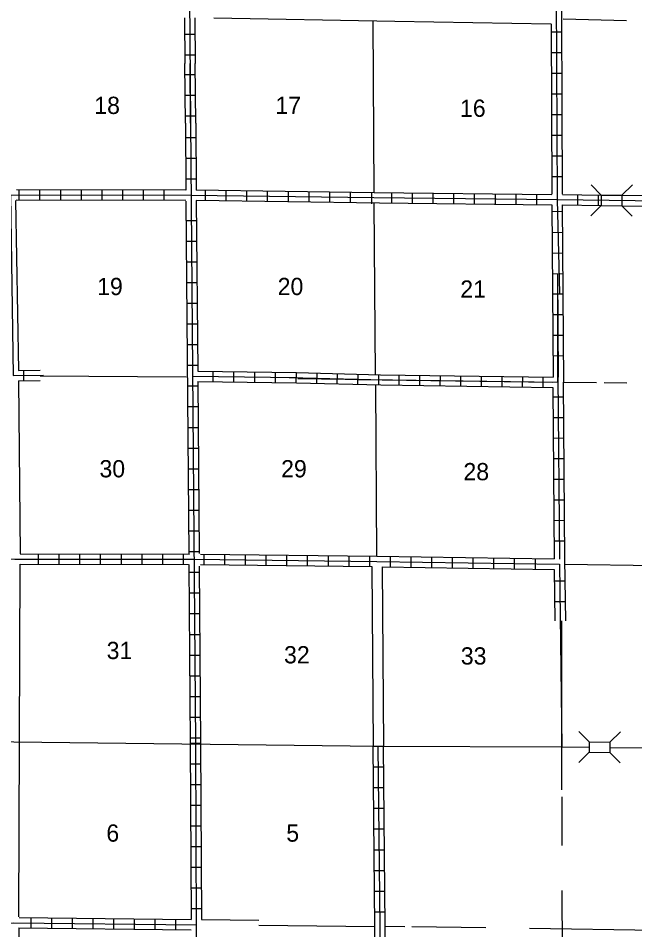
# Model space of a CAD drawing. Extents: x 1592874 to 2162085, y 16166019 to 16654790.
# Drawn here: x 1776617 to 1794488, y 16400792 to 16427213 of the extents above; entities that cross this region are included whole.
import ezdxf

# ---------------------------------------------------------------- set-up
doc = ezdxf.new("R2010")
doc.units = 0
for name, color, linetype in [('L11', 7, 'Continuous'), ('L13', 7, 'Continuous'), ('L14', 7, 'Continuous'), ('L18', 7, 'Continuous'), ('L3', 7, 'Continuous'), ('L8', 7, 'Continuous'), ('L9', 7, 'Continuous')]:
    doc.layers.add(name, color=color, linetype=linetype)

msp = doc.modelspace()

# ---------------------------------------------------------------- linework, layer by layer
at = {"layer": 'L11'}
for p, q in [((1782283, 16427222), (1787530, 16427128)), ((1787530, 16427128), (1792057, 16427047)), ((1776621, 16416705), (1776671, 16411688)), ((1776638, 16401163), (1776671, 16411388)), ((1786862, 16411321), (1786904, 16406113)), ((1787162, 16411313), (1787204, 16406113)), ((1781929, 16401088), (1783593, 16401071))]:
    msp.add_line(p, q, dxfattribs=at)
at = {"layer": 'L13'}
for p, q in [((1786937, 16422161), (1786904, 16427141)), ((1792412, 16427196), (1794247, 16427145)), ((1786971, 16416884), (1786937, 16421865)), ((1777250, 16416847), (1781487, 16416821)), ((1787012, 16411624), (1786979, 16416591)), ((1792420, 16416663), (1793374, 16416655)), ((1793598, 16416655), (1794261, 16416646)), ((1792456, 16411389), (1796026, 16411337)), ((1792370, 16404844), (1792370, 16409751)), ((1792379, 16403238), (1792379, 16404644)), ((1792396, 16398289), (1792387, 16401930)), ((1783594, 16400921), (1786954, 16400888)), ((1787821, 16400880), (1787254, 16400888)), ((1790171, 16400846), (1788029, 16400880)), ((1797512, 16400737), (1791437, 16400830))]:
    msp.add_line(p, q, dxfattribs=at)
at = {"layer": 'L18'}
for p, q in [((1793512, 16422088), (1793220, 16422388)), ((1794112, 16422080), (1794420, 16422380)), ((1793512, 16422088), (1793512, 16421788)), ((1793512, 16422088), (1794112, 16422080)), ((1794112, 16422080), (1794112, 16421780)), ((1793512, 16421788), (1793212, 16421488)), ((1793512, 16421788), (1794112, 16421780)), ((1794112, 16421780), (1794412, 16421480)), ((1793162, 16406238), (1792870, 16406538)), ((1793762, 16406230), (1794070, 16406530)), ((1793162, 16406238), (1793162, 16405938)), ((1793162, 16406238), (1793762, 16406230)), ((1793762, 16406230), (1793762, 16405930)), ((1793162, 16405938), (1792862, 16405638)), ((1793162, 16405938), (1793762, 16405930)), ((1793762, 16405930), (1794062, 16405630))]:
    msp.add_line(p, q, dxfattribs=at)
at = {"layer": 'L3'}
for points in [[(1771488, 16406313), (1776488, 16406238), (1787054, 16406113), (1792370, 16406096), (1793170, 16406088)], [(1793770, 16406080), (1802862, 16405988), (1808145, 16405955), (1811312, 16405955)]]:
    msp.add_lwpolyline(points, dxfattribs=at)
at = {"layer": 'L8'}
for p, q in [((1781512, 16436955), (1781754, 16406205)), ((1781437, 16427221), (1781448, 16425897)), ((1781737, 16427222), (1781748, 16425900)), ((1781446, 16426755), (1781746, 16426755)), ((1792070, 16426822), (1792370, 16426822)), ((1792070, 16426222), (1792370, 16426222)), ((1781446, 16426155), (1781746, 16426155)), ((1781463, 16424172), (1781448, 16425897)), ((1781613, 16424173), (1781598, 16425898)), ((1781763, 16424175), (1781748, 16425900)), ((1781737, 16425572), (1781439, 16425569)), ((1792070, 16425621), (1792370, 16425621)), ((1781742, 16424975), (1781444, 16424973)), ((1792070, 16425021), (1792370, 16425021)), ((1781747, 16424378), (1781449, 16424376)), ((1792079, 16424421), (1792379, 16424421)), ((1781463, 16424172), (1781479, 16422230)), ((1781763, 16424175), (1781779, 16422230)), ((1781462, 16423755), (1781762, 16423755)), ((1792079, 16423821), (1792379, 16423821)), ((1781471, 16423155), (1781771, 16423155)), ((1792079, 16423221), (1792379, 16423221)), ((1781479, 16422555), (1781779, 16422555)), ((1792087, 16422621), (1792387, 16422621)), ((1776638, 16422246), (1776638, 16421946)), ((1777238, 16422246), (1777238, 16421946)), ((1777838, 16422246), (1777838, 16421946)), ((1778438, 16422246), (1778438, 16421946)), ((1779038, 16422238), (1779038, 16421938)), ((1779638, 16422238), (1779638, 16421938)), ((1780238, 16422238), (1780238, 16421938)), ((1780838, 16422238), (1780838, 16421938)), ((1782037, 16422230), (1782037, 16421930)), ((1782637, 16422221), (1782637, 16421921)), ((1783237, 16422213), (1783237, 16421913)), ((1783837, 16422205), (1783837, 16421905)), ((1784437, 16422196), (1784437, 16421896)), ((1785037, 16422188), (1785037, 16421888)), ((1785637, 16422180), (1785637, 16421880)), ((1786237, 16422171), (1786237, 16421871)), ((1786855, 16422138), (1786855, 16421838)), ((1787437, 16422155), (1787437, 16421855)), ((1788037, 16422155), (1788037, 16421855)), ((1788637, 16422146), (1788637, 16421846)), ((1789237, 16422138), (1789237, 16421838)), ((1789837, 16422130), (1789837, 16421830)), ((1790437, 16422121), (1790437, 16421821)), ((1791037, 16422121), (1791037, 16421821)), ((1791637, 16422113), (1791637, 16421813)), ((1792837, 16421796), (1792837, 16422096)), ((1793437, 16421788), (1793437, 16422088)), ((1781479, 16421913), (1781562, 16411680)), ((1781779, 16421930), (1781821, 16416988)), ((1792087, 16421613), (1792387, 16421621)), ((1781487, 16421355), (1781787, 16421355)), ((1792104, 16421005), (1792404, 16421013)), ((1781487, 16420755), (1781787, 16420755)), ((1792087, 16420405), (1792387, 16420413)), ((1781496, 16420155), (1781796, 16420155)), ((1792104, 16419805), (1792404, 16419813)), ((1781496, 16419555), (1781796, 16419555)), ((1792403, 16419213), (1792105, 16419211)), ((1781504, 16418955), (1781804, 16418955)), ((1792407, 16418617), (1792108, 16418615)), ((1781512, 16418355), (1781812, 16418355)), ((1792411, 16418020), (1792112, 16418018)), ((1781512, 16417755), (1781812, 16417755)), ((1792414, 16417423), (1792116, 16417421)), ((1776779, 16416705), (1776779, 16417005)), ((1781521, 16417155), (1781821, 16417155)), ((1781821, 16416988), (1784679, 16416946)), ((1782271, 16416680), (1782271, 16416980)), ((1782871, 16416671), (1782871, 16416971)), ((1783471, 16416663), (1783471, 16416963)), ((1781671, 16416838), (1784679, 16416796)), ((1784071, 16416655), (1784071, 16416955)), ((1784071, 16416813), (1786833, 16416737)), ((1784671, 16416946), (1784663, 16416648)), ((1784679, 16416946), (1787121, 16416880)), ((1785268, 16416929), (1785259, 16416631)), ((1785864, 16416913), (1785856, 16416615)), ((1786458, 16416888), (1786454, 16416590)), ((1786456, 16416739), (1792117, 16416663)), ((1787059, 16416888), (1787055, 16416590)), ((1787121, 16416880), (1792119, 16416813)), ((1787651, 16416872), (1787647, 16416574)), ((1788248, 16416864), (1788244, 16416566)), ((1788844, 16416856), (1788840, 16416558)), ((1789441, 16416848), (1789437, 16416550)), ((1790037, 16416840), (1790033, 16416542)), ((1790634, 16416832), (1790630, 16416534)), ((1791230, 16416824), (1791226, 16416526)), ((1791827, 16416816), (1791823, 16416518)), ((1792261, 16416826), (1792304, 16411537)), ((1781521, 16416555), (1781821, 16416555)), ((1781821, 16416688), (1784679, 16416646)), ((1781821, 16416688), (1781862, 16411696)), ((1784679, 16416646), (1787129, 16416588)), ((1787129, 16416588), (1792112, 16416513)), ((1792112, 16416513), (1792154, 16411543)), ((1792412, 16416663), (1792454, 16411538)), ((1792415, 16416230), (1792117, 16416228)), ((1781529, 16415955), (1781829, 16415955)), ((1792420, 16415634), (1792121, 16415631)), ((1781529, 16415355), (1781829, 16415355)), ((1792425, 16415037), (1792126, 16415035)), ((1781537, 16414755), (1781837, 16414755)), ((1792429, 16414441), (1792131, 16414438)), ((1781546, 16414155), (1781846, 16414155)), ((1792434, 16413844), (1792136, 16413842)), ((1781546, 16413555), (1781846, 16413555)), ((1792439, 16413247), (1792141, 16413245)), ((1781554, 16412955), (1781854, 16412955)), ((1792444, 16412651), (1792146, 16412648)), ((1781554, 16412355), (1781854, 16412355)), ((1792449, 16412054), (1792150, 16412052)), ((1777196, 16411688), (1777196, 16411388)), ((1777796, 16411688), (1777796, 16411388)), ((1778396, 16411688), (1778396, 16411388)), ((1778996, 16411688), (1778996, 16411388)), ((1779596, 16411680), (1779596, 16411380)), ((1780196, 16411680), (1780196, 16411380)), ((1780796, 16411680), (1780796, 16411380)), ((1781396, 16411680), (1781396, 16411380)), ((1781562, 16411755), (1781862, 16411755)), ((1781996, 16411680), (1781996, 16411380)), ((1782596, 16411671), (1782596, 16411371)), ((1783196, 16411663), (1783196, 16411363)), ((1783796, 16411655), (1783796, 16411355)), ((1784396, 16411646), (1784396, 16411346)), ((1784996, 16411646), (1784996, 16411346)), ((1785596, 16411638), (1785596, 16411338)), ((1786196, 16411630), (1786196, 16411330)), ((1786796, 16411621), (1786796, 16411321)), ((1787396, 16411613), (1787396, 16411313)), ((1787996, 16411605), (1787996, 16411305)), ((1788596, 16411596), (1788596, 16411296)), ((1789196, 16411588), (1789196, 16411288)), ((1789796, 16411580), (1789796, 16411280)), ((1790396, 16411571), (1790396, 16411271)), ((1790996, 16411555), (1790996, 16411255)), ((1791596, 16411546), (1791596, 16411246)), ((1781562, 16411380), (1781604, 16406205)), ((1781562, 16411155), (1781862, 16411155)), ((1781862, 16411330), (1781904, 16406205)), ((1792462, 16410896), (1792162, 16410896)), ((1781571, 16410555), (1781871, 16410555)), ((1792470, 16410296), (1792170, 16410296)), ((1781571, 16409955), (1781871, 16409955)), ((1781579, 16409355), (1781879, 16409355)), ((1781587, 16408755), (1781887, 16408755)), ((1781587, 16408155), (1781887, 16408155)), ((1781596, 16407555), (1781896, 16407555)), ((1781596, 16406955), (1781896, 16406955)), ((1781604, 16406355), (1781904, 16406355)), ((1781604, 16406205), (1781904, 16406205)), ((1786904, 16406113), (1787204, 16406113)), ((1781604, 16405605), (1781904, 16405605)), ((1786912, 16405513), (1787212, 16405513)), ((1781612, 16405005), (1781912, 16405005)), ((1786912, 16404913), (1787212, 16404913)), ((1781612, 16404405), (1781912, 16404405)), ((1786921, 16404313), (1787221, 16404313)), ((1781612, 16403805), (1781912, 16403805)), ((1786929, 16403713), (1787229, 16403713)), ((1781621, 16403205), (1781921, 16403205)), ((1786929, 16403113), (1787229, 16403113)), ((1781621, 16402605), (1781921, 16402605)), ((1786937, 16402513), (1787237, 16402513)), ((1781621, 16402005), (1781921, 16402005)), ((1786946, 16401913), (1787246, 16401913)), ((1781629, 16401405), (1781929, 16401405)), ((1776979, 16401138), (1776979, 16400838)), ((1777579, 16401138), (1777579, 16400838)), ((1778179, 16401130), (1778179, 16400830)), ((1778779, 16401121), (1778779, 16400821)), ((1779379, 16401113), (1779379, 16400813)), ((1779979, 16401105), (1779979, 16400805)), ((1780579, 16401105), (1780579, 16400805)), ((1786954, 16401313), (1787254, 16401313)), ((1781179, 16401096), (1781179, 16400796))]:
    msp.add_line(p, q, dxfattribs=at)
for points in [[(1792154, 16437022), (1792162, 16432555), (1792204, 16429855), (1792237, 16421955), (1792304, 16419246)], [(1792304, 16436873), (1792312, 16432555), (1792354, 16429855), (1792387, 16422113)], [(1792062, 16427046), (1792087, 16422113)], [(1776563, 16422246), (1781471, 16422238)], [(1765763, 16422221), (1771121, 16422146), (1776388, 16422096), (1781629, 16422088), (1786929, 16422013), (1792237, 16421955)], [(1776388, 16422096), (1776471, 16416855), (1777354, 16416863)], [(1781771, 16422238), (1786937, 16422161)], [(1786937, 16422165), (1792079, 16422105)], [(1792395, 16422105), (1793512, 16422088)], [(1794112, 16422080), (1797387, 16422038)], [(1776538, 16421930), (1776621, 16417005), (1777250, 16417012)], [(1776554, 16421946), (1781471, 16421938)], [(1781779, 16421938), (1787087, 16421863)], [(1787087, 16421863), (1792087, 16421805)], [(1792087, 16421805), (1792119, 16416813)], [(1792237, 16421955), (1797520, 16421888), (1802595, 16421838), (1808028, 16421796), (1813312, 16421813)], [(1792387, 16421805), (1792420, 16416663)], [(1792387, 16421805), (1793512, 16421788)], [(1794112, 16421780), (1797395, 16421738)], [(1792250, 16419809), (1792269, 16416814)], [(1776621, 16416705), (1777250, 16416712)], [(1776671, 16411688), (1781579, 16411680)], [(1781896, 16411680), (1787012, 16411620)], [(1771196, 16411580), (1776521, 16411538), (1781704, 16411530), (1787012, 16411471), (1792304, 16411388), (1792370, 16406096)], [(1787012, 16411624), (1792154, 16411543)], [(1792454, 16411538), (1792476, 16409751)], [(1776671, 16411388), (1781554, 16411380)], [(1781896, 16411380), (1786862, 16411321)], [(1787162, 16411313), (1792154, 16411238), (1792173, 16409751)], [(1781604, 16406205), (1781629, 16401088)], [(1781754, 16406205), (1781779, 16400788), (1781812, 16395796), (1781837, 16390346), (1781887, 16385046), (1781929, 16379771), (1781971, 16374513), (1782071, 16369454)], [(1781904, 16406205), (1781929, 16401088)], [(1765946, 16390496), (1771296, 16390438), (1776571, 16390380), (1781837, 16390346), (1787104, 16390271), (1787112, 16395596), (1787104, 16400888), (1787054, 16406113)], [(1786955, 16400888), (1786904, 16406113)], [(1787262, 16395746), (1787254, 16400888), (1787204, 16406113)], [(1776646, 16401146), (1781629, 16401088)], [(1771204, 16400963), (1776488, 16400996), (1781779, 16400938)], [(1776638, 16400846), (1776696, 16395838)], [(1776638, 16400846), (1781629, 16400788)], [(1786962, 16395746), (1786954, 16400888)]]:
    msp.add_lwpolyline(points, dxfattribs=at)
at = {"layer": 'L9'}
for p, q in [((1792262, 16416663), (1792254, 16419205)), ((1784721, 16416771), (1792262, 16416663))]:
    msp.add_line(p, q, dxfattribs=at)

# ---------------------------------------------------------------- texts
at = {"layer": 'L14'}
for s, p in [('18', (1778821, 16424438)), ('17', (1784071, 16424438)), ('16', (1789421, 16424355)), ('19', (1778904, 16419188)), ('20', (1784137, 16419188)), ('21', (1789429, 16419113)), ('30', (1778971, 16413905)), ('29', (1784237, 16413905)), ('28', (1789521, 16413821)), ('31', (1779179, 16408638)), ('32', (1784321, 16408513)), ('33', (1789446, 16408480)), ('6', (1779171, 16403346)), ('5', (1784387, 16403346))]:
    msp.add_text(s, height=500, rotation=360, dxfattribs=at).set_placement(p)

doc.saveas('drawing.dxf')
